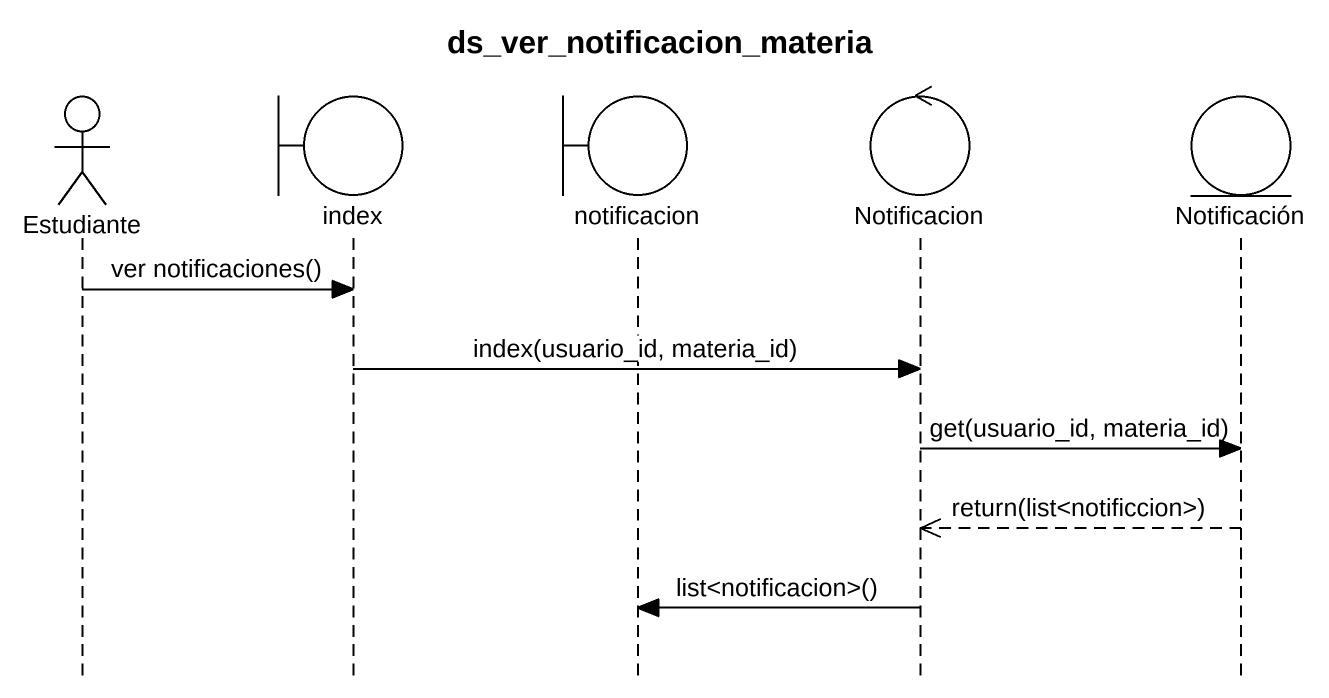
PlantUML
@startuml
title ds_ver_notificacion_materia
hide footbox
actor Estudiante
boundary index
boundary notificacion
control Notificacion
entity Notificación

Estudiante -> index : ver notificaciones()
index -> Notificacion : index(usuario_id, materia_id)
Notificacion -> Notificación : get(usuario_id, materia_id)
Notificación -->> Notificacion : return(list<notificcion>)
Notificacion -> notificacion : list<notificacion>()
@enduml
